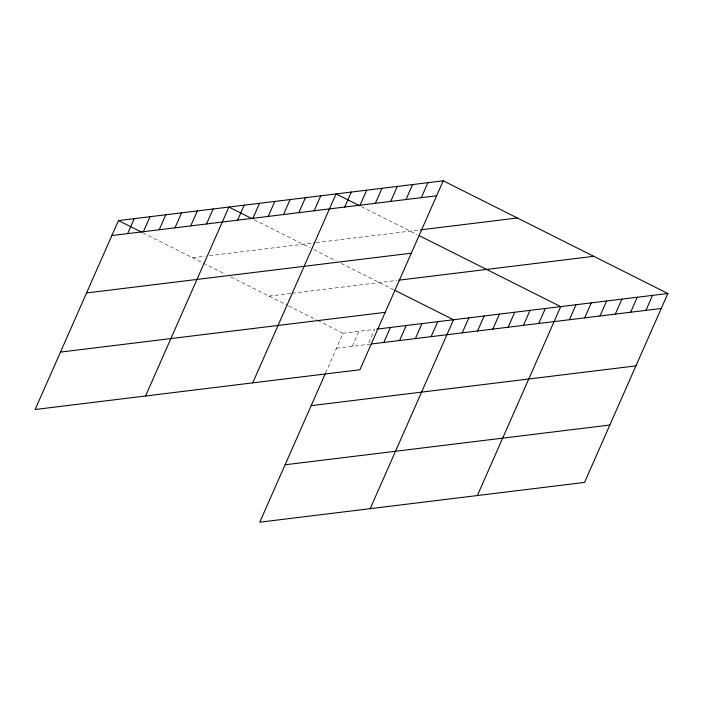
<?xml version="1.0" encoding="UTF-8"?>
<svg xmlns="http://www.w3.org/2000/svg" width="703" height="703" viewBox="0 0 703 703"><rect width="100%" height="100%" fill="white"/><g stroke="black" fill="none" stroke-linecap="round" stroke-linejoin="round"><path stroke-width="0.53" stroke-dasharray="3.52 2.64" d="M325.586 372.985L343.099 333.257L374.646 329.399L368.038 344.382M352.265 346.315L358.873 331.333M192.604 257.764L205.223 256.217M209.432 255.699L315.269 242.746M316.288 242.614L419.366 229.995M268.977 296.077L291.06 293.371M292.114 293.239L396.738 280.427M336.491 348.24L370.147 344.127M361.412 206.656L417.037 234.556M254.249 219.775L309.874 247.676M313.784 249.644L336.306 260.945M341.201 263.397L394.023 289.891M142.858 232.807L202.394 262.676M203.378 263.168L224.916 273.968M230.786 276.92L287.509 305.374M288.485 305.858L316.772 320.05M317.747 320.542L343.099 333.257"/><path stroke-width="1.05" d="M443.224 180.812L118.473 220.575L35.15 409.506L359.901 369.743L443.224 180.812L667.85 293.494L584.527 482.425L259.776 522.188L325.146 373.978M127.638 233.624L134.247 218.642M143.412 231.7L150.02 216.709M159.186 229.767L165.794 214.784M174.959 227.834L181.567 212.851M190.733 225.9L197.341 210.918M206.506 223.967L213.114 208.984M145.565 395.982L228.888 207.06L252.298 218.8M237.596 220.162L244.205 205.179M252.904 218.29L259.512 203.308M268.212 216.419L274.82 201.436M283.52 214.538L290.128 199.555M298.828 212.666L305.436 197.684M314.136 210.795L320.744 195.812M252.729 382.863L336.06 193.931L359.47 205.68M344.76 207.042L351.368 192.06M360.068 205.171L366.676 190.188M375.376 203.29L381.984 188.307M390.683 201.418L397.292 186.436M406 199.547L412.608 184.564M421.308 197.666L427.916 182.683M383.812 342.449L390.42 327.466M399.585 340.516L406.193 325.533M415.359 338.591L421.967 323.6M431.132 336.658L437.741 321.675M370.191 508.664L453.514 319.742L394.998 290.383M462.214 332.853L468.831 317.87M477.53 330.972L484.139 315.99M492.838 329.101L499.446 314.118M508.146 327.229L514.754 312.246M523.454 325.348L530.062 310.366M538.762 323.477L545.37 308.494M477.355 495.545L560.686 306.622L418.997 235.54M569.386 319.724L575.994 304.742M584.694 317.853L591.302 302.87M600.002 315.981L606.61 300.998M615.31 314.1L621.918 299.118M630.626 312.229L637.234 297.246M645.934 310.357L652.542 295.374M111.865 235.558L436.616 195.794M420.394 229.872L517.346 218M86.548 292.958L411.299 253.194M398.786 280.181L593.727 256.314M60.467 352.098L385.218 312.334M376.755 329.136L667.85 293.494M371.193 343.995L661.242 308.485M311.174 405.649L635.925 365.885M285.093 464.788L609.844 425.025M118.473 220.575L141.883 232.315"/></g></svg>
